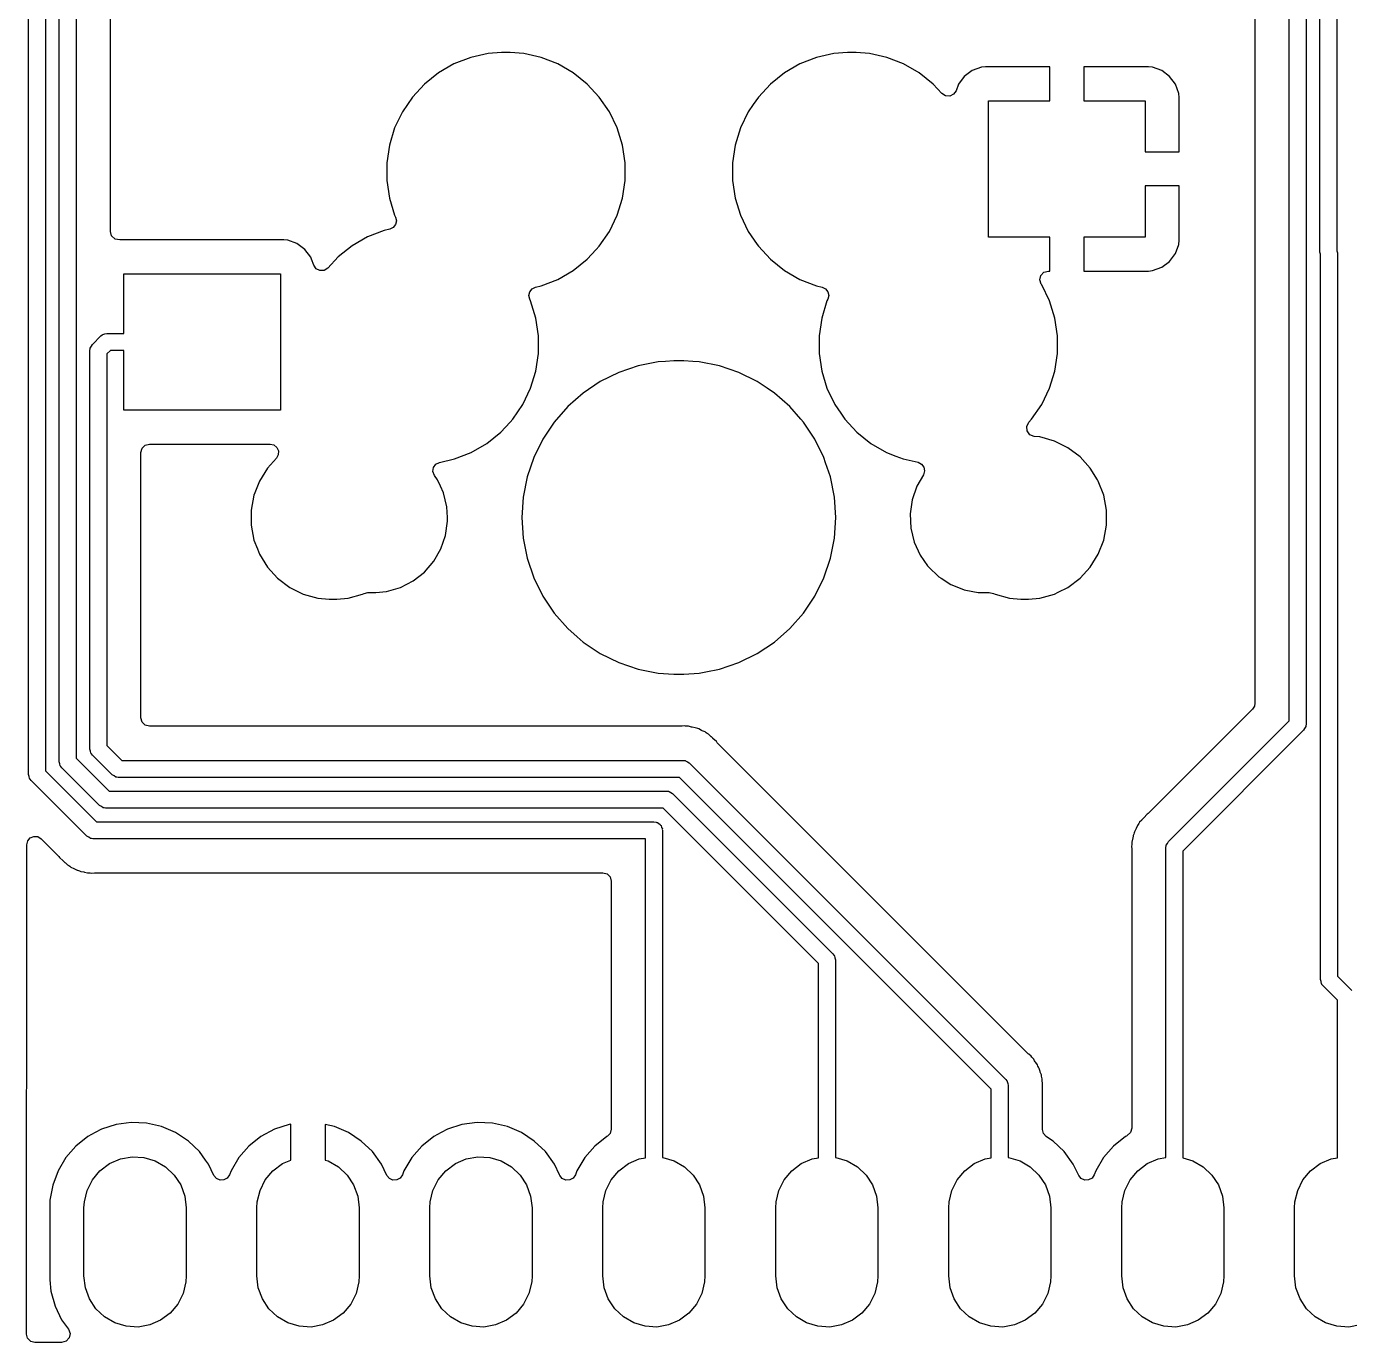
# Model space of a CAD drawing. Extents: x 144.2 to 239.5, y -132.7 to -33.4.
# Drawn here: x 144.2 to 163.63, y -112.23 to -92.9 of the extents above; entities that cross this region are included whole.
import ezdxf

# ---------------------------------------------------------------- set-up
doc = ezdxf.new("R2010")
doc.units = 0
doc.layers.add('BLACK', color=7, linetype='CONTINUOUS')

msp = doc.modelspace()

# ---------------------------------------------------------------- linework, layer by layer
at = {"layer": 'BLACK', "linetype": 'CONTINUOUS'}
for p, q in [((162.244, -53.8053), (162.244, -102.84)), ((162.745, -103.098), (162.745, -53.77)), ((162.995, -53.8218), (162.995, -103.15)), ((144.232, -103.887), (144.232, -65.97)), ((144.482, -66.095), (144.482, -103.835)), ((163.195, -96.22), (163.195, -71.12)), ((163.445, -71.245), (163.445, -96.1944)), ((144.682, -103.701), (144.682, -85.344)), ((144.932, -85.469), (144.932, -103.649)), ((145.433, -95.9137), (145.433, -86.0935)), ((150.48, -93.4544), (150.253, -93.5856)), ((150.725, -93.3586), (150.48, -93.4544)), ((150.98, -93.3002), (150.725, -93.3586)), ((151.177, -93.2855), (150.98, -93.3002)), ((151.307, -93.2855), (151.177, -93.2855)), ((151.177, -93.2855), (151.177, -93.2855)), ((151.504, -93.3002), (151.307, -93.2855)), ((151.307, -93.2855), (151.307, -93.2855)), ((151.759, -93.3586), (151.504, -93.3002)), ((152.004, -93.4544), (151.759, -93.3586)), ((152.231, -93.5856), (152.004, -93.4544)), ((155.56, -93.4544), (155.333, -93.5856)), ((155.805, -93.3586), (155.56, -93.4544)), ((156.06, -93.3002), (155.805, -93.3586)), ((156.257, -93.2855), (156.06, -93.3002)), ((156.387, -93.2855), (156.257, -93.2855)), ((156.257, -93.2855), (156.257, -93.2855)), ((156.584, -93.3002), (156.387, -93.2855)), ((156.387, -93.2855), (156.387, -93.2855)), ((156.839, -93.3586), (156.584, -93.3002)), ((157.084, -93.4544), (156.839, -93.3586)), ((157.311, -93.5856), (157.084, -93.4544)), ((150.253, -93.5856), (150.048, -93.7492)), ((152.436, -93.7492), (152.231, -93.5856)), ((152.231, -93.5856), (152.231, -93.5856)), ((155.333, -93.5856), (155.128, -93.7492)), ((157.516, -93.7492), (157.311, -93.5856)), ((157.311, -93.5856), (157.311, -93.5856)), ((157.975, -93.6388), (157.889, -93.7539)), ((158.09, -93.5526), (157.975, -93.6388)), ((158.225, -93.5024), (158.09, -93.5526)), ((158.284, -93.496), (158.225, -93.5024)), ((159.232, -93.496), (158.284, -93.496)), ((159.232, -93.996), (159.232, -93.496)), ((160.68, -93.496), (159.732, -93.496)), ((159.732, -93.496), (159.732, -93.996)), ((160.739, -93.5024), (160.68, -93.496)), ((160.874, -93.5526), (160.739, -93.5024)), ((160.989, -93.6388), (160.874, -93.5526)), ((161.075, -93.7539), (160.989, -93.6388)), ((150.048, -93.7492), (149.87, -93.9415)), ((152.614, -93.9415), (152.436, -93.7492)), ((152.436, -93.7492), (152.436, -93.7492)), ((152.436, -93.7492), (152.436, -93.7492)), ((155.128, -93.7492), (154.95, -93.9415)), ((157.646, -93.8896), (157.516, -93.7492)), ((157.516, -93.7492), (157.516, -93.7492)), ((157.516, -93.7492), (157.516, -93.7492)), ((157.853, -93.8486), (157.817, -93.8997)), ((157.889, -93.7539), (157.853, -93.8486)), ((161.126, -93.8886), (161.075, -93.7539)), ((149.87, -93.9415), (149.722, -94.1583)), ((152.762, -94.1583), (152.614, -93.9415)), ((152.614, -93.9415), (152.614, -93.9415)), ((152.614, -93.9415), (152.614, -93.9415)), ((154.95, -93.9415), (154.876, -94.05)), ((157.699, -93.9232), (157.646, -93.8896)), ((157.761, -93.9269), (157.699, -93.9232)), ((157.817, -93.8997), (157.761, -93.9269)), ((158.332, -95.996), (158.332, -93.996)), ((158.332, -93.996), (159.232, -93.996)), ((159.732, -93.996), (160.632, -93.996)), ((160.632, -93.996), (160.632, -94.746)), ((161.132, -93.9482), (161.126, -93.8886)), ((161.132, -94.746), (161.132, -93.9482)), ((149.722, -94.1583), (149.608, -94.3947)), ((152.876, -94.3947), (152.762, -94.1583)), ((154.802, -94.1583), (154.688, -94.3947)), ((154.876, -94.05), (154.802, -94.1583)), ((149.608, -94.3947), (149.531, -94.6454)), ((152.953, -94.6454), (152.876, -94.3947)), ((154.688, -94.3947), (154.611, -94.6454)), ((149.531, -94.6454), (149.492, -94.9048)), ((152.993, -94.9048), (152.953, -94.6454)), ((154.611, -94.6454), (154.571, -94.9048)), ((160.632, -94.746), (161.132, -94.746)), ((149.492, -94.9048), (149.492, -95.1672)), ((152.993, -95.1672), (152.993, -94.9048)), ((154.571, -94.9048), (154.571, -95.1672)), ((149.492, -95.1672), (149.531, -95.4266)), ((152.953, -95.4266), (152.993, -95.1672)), ((154.571, -95.1672), (154.611, -95.4266)), ((161.132, -95.246), (160.632, -95.246)), ((160.632, -95.246), (160.632, -95.996)), ((161.132, -96.0438), (161.132, -95.246)), ((149.531, -95.4266), (149.608, -95.6773)), ((152.876, -95.6773), (152.953, -95.4266)), ((154.611, -95.4266), (154.688, -95.6773)), ((149.608, -95.6773), (149.621, -95.705)), ((149.621, -95.705), (149.634, -95.7588)), ((149.634, -95.7588), (149.621, -95.8126)), ((152.762, -95.9137), (152.876, -95.6773)), ((154.688, -95.6773), (154.802, -95.9137)), ((145.451, -95.9795), (145.433, -95.9137)), ((145.502, -96.0253), (145.451, -95.9795)), ((149.455, -95.8986), (149.21, -95.9944)), ((149.537, -95.8797), (149.455, -95.8986)), ((149.587, -95.8558), (149.537, -95.8797)), ((149.621, -95.8126), (149.587, -95.8558)), ((152.614, -96.1305), (152.762, -95.9137)), ((154.802, -95.9137), (154.931, -96.1034)), ((145.57, -96.037), (145.502, -96.0253)), ((145.584, -96.0355), (145.57, -96.037)), ((147.98, -96.0355), (145.584, -96.0355)), ((148.039, -96.0419), (147.98, -96.0355)), ((147.98, -96.0355), (147.98, -96.0355)), ((148.174, -96.0922), (148.039, -96.0419)), ((148.29, -96.1785), (148.174, -96.0922)), ((148.376, -96.2937), (148.29, -96.1785)), ((148.983, -96.1256), (148.778, -96.2892)), ((149.21, -95.9944), (148.983, -96.1256)), ((152.436, -96.3228), (152.57, -96.1785)), ((152.57, -96.1785), (152.614, -96.1305)), ((152.614, -96.1305), (152.614, -96.1305)), ((152.614, -96.1305), (152.614, -96.1305)), ((154.931, -96.1034), (154.95, -96.1305)), ((154.95, -96.1305), (155.128, -96.3228)), ((159.232, -95.996), (158.332, -95.996)), ((159.232, -96.496), (159.232, -95.996)), ((160.632, -95.996), (159.732, -95.996)), ((159.732, -95.996), (159.732, -96.496)), ((161.075, -96.2381), (161.126, -96.1034)), ((161.126, -96.1034), (161.132, -96.0438)), ((148.387, -96.3228), (148.376, -96.2937)), ((148.42, -96.4112), (148.387, -96.3228)), ((148.778, -96.2892), (148.627, -96.4522)), ((152.231, -96.4864), (152.436, -96.3228)), ((155.128, -96.3228), (155.128, -96.3228)), ((155.128, -96.3228), (155.333, -96.4864)), ((160.874, -96.4394), (160.989, -96.3532)), ((160.989, -96.3532), (161.075, -96.2381)), ((163.204, -96.2497), (163.195, -96.22)), ((163.205, -96.2556), (163.204, -96.2497)), ((163.205, -106.9), (163.205, -96.2556)), ((163.445, -96.1944), (163.446, -96.2003)), ((163.446, -96.2003), (163.455, -96.23)), ((163.455, -96.23), (163.455, -106.848)), ((145.632, -97.411), (145.632, -96.536)), ((145.632, -96.536), (147.932, -96.536)), ((147.932, -96.536), (147.932, -98.536)), ((148.456, -96.4624), (148.42, -96.4112)), ((148.512, -96.4895), (148.456, -96.4624)), ((148.574, -96.4859), (148.512, -96.4895)), ((148.627, -96.4522), (148.574, -96.4859)), ((152.004, -96.6176), (152.231, -96.4864)), ((155.333, -96.4864), (155.56, -96.6176)), ((159.085, -96.627), (159.099, -96.5621)), ((159.099, -96.5621), (159.145, -96.5138)), ((159.145, -96.5138), (159.209, -96.496)), ((159.209, -96.496), (159.232, -96.496)), ((159.732, -96.496), (160.68, -96.496)), ((160.68, -96.496), (160.739, -96.4896)), ((160.739, -96.4896), (160.874, -96.4394)), ((151.593, -96.7994), (151.627, -96.7562)), ((151.627, -96.7562), (151.677, -96.7323)), ((151.677, -96.7323), (151.759, -96.7134)), ((151.759, -96.7134), (152.004, -96.6176)), ((155.56, -96.6176), (155.805, -96.7134)), ((155.805, -96.7134), (155.887, -96.7323)), ((155.887, -96.7323), (155.937, -96.7562)), ((155.937, -96.7562), (155.971, -96.7994)), ((159.106, -96.6899), (159.085, -96.627)), ((159.112, -96.6983), (159.106, -96.6899)), ((159.226, -96.9347), (159.112, -96.6983)), ((151.58, -96.8532), (151.593, -96.7994)), ((151.593, -96.907), (151.58, -96.8532)), ((151.606, -96.9347), (151.593, -96.907)), ((151.683, -97.1854), (151.606, -96.9347)), ((155.958, -96.9347), (155.881, -97.1854)), ((155.971, -96.907), (155.958, -96.9347)), ((155.958, -96.9347), (155.958, -96.9347)), ((155.971, -96.7994), (155.984, -96.8532)), ((155.984, -96.8532), (155.971, -96.907)), ((159.303, -97.1854), (159.226, -96.9347)), ((151.722, -97.4448), (151.683, -97.1854)), ((155.881, -97.1854), (155.841, -97.4448)), ((159.343, -97.4448), (159.303, -97.1854)), ((145.169, -97.5725), (145.294, -97.4476)), ((145.294, -97.4476), (145.311, -97.4342)), ((145.311, -97.4342), (145.314, -97.4308)), ((145.314, -97.4308), (145.317, -97.4301)), ((145.317, -97.4301), (145.322, -97.4263)), ((145.322, -97.4263), (145.352, -97.4197)), ((145.352, -97.4197), (145.382, -97.411)), ((145.382, -97.411), (145.632, -97.411)), ((151.722, -97.7072), (151.722, -97.4448)), ((155.841, -97.4448), (155.841, -97.7072)), ((159.343, -97.7072), (159.343, -97.4448)), ((145.132, -97.6609), (145.135, -97.6388)), ((145.132, -103.514), (145.132, -97.6609)), ((145.135, -97.6343), (145.136, -97.6319)), ((145.135, -97.6388), (145.135, -97.6343)), ((145.136, -97.6319), (145.137, -97.6257)), ((145.137, -97.6257), (145.154, -97.5997)), ((145.154, -97.5997), (145.169, -97.5725)), ((145.434, -97.661), (145.382, -97.7127)), ((145.382, -97.7127), (145.382, -103.463)), ((145.632, -97.661), (145.434, -97.661)), ((145.632, -98.536), (145.632, -97.661)), ((151.683, -97.9666), (151.722, -97.7072)), ((155.841, -97.7072), (155.881, -97.9666)), ((159.303, -97.9666), (159.343, -97.7072)), ((153.185, -97.8891), (152.9, -97.9861)), ((153.481, -97.8303), (153.185, -97.8891)), ((153.586, -97.8234), (153.481, -97.8303)), ((153.707, -97.8155), (153.586, -97.8234)), ((153.857, -97.8155), (153.707, -97.8155)), ((153.986, -97.8239), (153.857, -97.8155)), ((154.083, -97.8303), (153.986, -97.8239)), ((154.379, -97.8891), (154.083, -97.8303)), ((154.664, -97.9861), (154.379, -97.8891)), ((151.606, -98.2173), (151.683, -97.9666)), ((152.629, -98.1194), (152.379, -98.287)), ((152.9, -97.9861), (152.629, -98.1194)), ((154.935, -98.1194), (154.664, -97.9861)), ((155.081, -98.2173), (154.935, -98.1194)), ((155.881, -97.9666), (155.958, -98.2173)), ((159.226, -98.2173), (159.303, -97.9666)), ((151.492, -98.4537), (151.606, -98.2173)), ((152.379, -98.287), (152.152, -98.4858)), ((155.185, -98.287), (155.081, -98.2173)), ((155.412, -98.4858), (155.185, -98.287)), ((155.958, -98.2173), (156.072, -98.4537)), ((159.112, -98.4537), (159.226, -98.2173)), ((151.344, -98.6705), (151.492, -98.4537)), ((152.152, -98.4858), (151.953, -98.7125)), ((155.574, -98.6705), (155.412, -98.4858)), ((156.072, -98.4537), (156.161, -98.5839)), ((158.964, -98.6705), (159.112, -98.4537)), ((147.932, -98.536), (145.632, -98.536)), ((151.305, -98.7125), (151.344, -98.6705)), ((151.344, -98.6705), (151.344, -98.6705)), ((151.344, -98.6705), (151.344, -98.6705)), ((155.611, -98.7125), (155.574, -98.6705)), ((156.161, -98.5839), (156.22, -98.6705)), ((156.22, -98.6705), (156.398, -98.8628)), ((158.923, -98.7155), (158.964, -98.6705)), ((150.961, -99.0264), (151.166, -98.8628)), ((151.166, -98.8628), (151.305, -98.7125)), ((151.953, -98.7125), (151.785, -98.9633)), ((155.779, -98.9633), (155.611, -98.7125)), ((156.398, -98.8628), (156.398, -98.8628)), ((156.398, -98.8628), (156.603, -99.0264)), ((158.892, -98.7763), (158.923, -98.7155)), ((158.898, -98.8442), (158.892, -98.7763)), ((158.939, -98.8987), (158.898, -98.8442)), ((159.002, -98.9233), (158.939, -98.8987)), ((145.883, -99.1605), (145.899, -99.0985)), ((145.899, -99.0985), (145.945, -99.0531)), ((145.945, -99.0531), (146.007, -99.0365)), ((146.007, -99.0365), (146.688, -99.0365)), ((146.688, -99.0365), (147.781, -99.0365)), ((147.781, -99.0365), (147.836, -99.0495)), ((147.836, -99.0495), (147.88, -99.0858)), ((147.88, -99.0858), (147.903, -99.1377)), ((150.734, -99.1576), (150.961, -99.0264)), ((151.785, -98.9633), (151.652, -99.2337)), ((155.912, -99.2337), (155.779, -98.9633)), ((156.603, -99.0264), (156.83, -99.1576)), ((159.084, -98.9309), (159.002, -98.9233)), ((159.298, -98.9918), (159.084, -98.9309)), ((159.497, -99.0909), (159.298, -98.9918)), ((159.674, -99.225), (159.497, -99.0909)), ((145.883, -103.056), (145.883, -99.1605)), ((147.872, -99.244), (147.74, -99.3894)), ((147.9, -99.1944), (147.872, -99.244)), ((147.903, -99.1377), (147.9, -99.1944)), ((150.266, -99.3045), (150.489, -99.2534)), ((150.489, -99.2534), (150.734, -99.1576)), ((151.652, -99.2337), (151.555, -99.5193)), ((155.938, -99.3118), (155.912, -99.2337)), ((156.83, -99.1576), (156.969, -99.2119)), ((156.969, -99.2119), (157.024, -99.2337)), ((157.024, -99.2337), (157.075, -99.2534)), ((157.075, -99.2534), (157.295, -99.3037)), ((159.824, -99.3894), (159.674, -99.225)), ((147.74, -99.3894), (147.623, -99.5786)), ((150.17, -99.4411), (150.178, -99.3812)), ((150.192, -99.4973), (150.17, -99.4411)), ((150.178, -99.3812), (150.212, -99.3318)), ((150.212, -99.3318), (150.266, -99.3045)), ((156.009, -99.5193), (155.938, -99.3118)), ((157.375, -99.4866), (157.276, -99.6568)), ((157.295, -99.3037), (157.346, -99.3291)), ((157.346, -99.3291), (157.381, -99.375)), ((157.391, -99.4315), (157.375, -99.4866)), ((157.381, -99.375), (157.391, -99.4315)), ((159.932, -99.5633), (159.824, -99.3894)), ((147.623, -99.5786), (147.555, -99.7544)), ((150.239, -99.5632), (150.192, -99.4973)), ((150.239, -99.5633), (150.239, -99.5632)), ((150.239, -99.5632), (150.239, -99.5632)), ((150.282, -99.6568), (150.239, -99.5633)), ((150.327, -99.7544), (150.282, -99.6568)), ((151.555, -99.5193), (151.496, -99.8151)), ((156.068, -99.8151), (156.009, -99.5193)), ((157.276, -99.6568), (157.208, -99.8554)), ((159.941, -99.5786), (159.932, -99.5633)), ((160.022, -99.7861), (159.941, -99.5786)), ((147.542, -99.7861), (147.501, -100.005)), ((147.555, -99.7544), (147.542, -99.7861)), ((150.376, -99.9587), (150.327, -99.7544)), ((151.496, -99.8151), (151.477, -100.116)), ((156.087, -100.116), (156.068, -99.8151)), ((157.208, -99.8554), (157.178, -100.063)), ((160.062, -100.005), (160.022, -99.7861)), ((147.501, -100.005), (147.501, -100.227)), ((150.384, -100.116), (150.376, -99.9587)), ((157.178, -100.063), (157.188, -100.273)), ((160.062, -100.227), (160.062, -100.005)), ((147.501, -100.227), (147.542, -100.446)), ((150.356, -100.377), (150.386, -100.169)), ((150.386, -100.169), (150.384, -100.116)), ((151.477, -100.116), (151.496, -100.417)), ((156.068, -100.417), (156.087, -100.116)), ((160.022, -100.446), (160.062, -100.227)), ((147.542, -100.446), (147.592, -100.575)), ((150.288, -100.575), (150.356, -100.377)), ((151.496, -100.417), (151.555, -100.713)), ((156.009, -100.713), (156.068, -100.417)), ((157.188, -100.273), (157.237, -100.478)), ((159.941, -100.653), (160.022, -100.446)), ((147.592, -100.575), (147.623, -100.653)), ((147.623, -100.653), (147.74, -100.843)), ((150.183, -100.757), (150.288, -100.575)), ((157.237, -100.478), (157.325, -100.669)), ((159.824, -100.843), (159.941, -100.653)), ((147.74, -100.843), (147.89, -101.007)), ((150.045, -100.916), (150.183, -100.757)), ((151.555, -100.713), (151.652, -100.998)), ((155.912, -100.998), (156.009, -100.713)), ((157.325, -100.669), (157.435, -100.824)), ((157.435, -100.824), (157.447, -100.84)), ((157.447, -100.84), (157.599, -100.985)), ((159.674, -101.007), (159.824, -100.843)), ((147.89, -101.007), (148.067, -101.141)), ((149.88, -101.046), (150.045, -100.916)), ((151.652, -100.998), (151.785, -101.269)), ((155.779, -101.269), (155.912, -100.998)), ((157.599, -100.985), (157.633, -101.007)), ((157.633, -101.007), (157.775, -101.099)), ((159.497, -101.141), (159.674, -101.007)), ((148.067, -101.141), (148.266, -101.24)), ((149.138, -101.24), (149.159, -101.23)), ((149.159, -101.23), (149.214, -101.216)), ((149.214, -101.216), (149.334, -101.216)), ((149.334, -101.216), (149.491, -101.202)), ((149.334, -101.216), (149.334, -101.216)), ((149.491, -101.202), (149.693, -101.142)), ((149.693, -101.142), (149.88, -101.046)), ((157.775, -101.099), (157.815, -101.114)), ((157.815, -101.114), (157.971, -101.177)), ((157.971, -101.177), (158.099, -101.202)), ((158.099, -101.202), (158.177, -101.216)), ((158.177, -101.216), (158.177, -101.216)), ((158.177, -101.216), (158.334, -101.216)), ((158.334, -101.216), (158.334, -101.216)), ((158.334, -101.216), (158.336, -101.216)), ((158.336, -101.216), (158.337, -101.216)), ((158.337, -101.216), (158.34, -101.216)), ((158.34, -101.216), (158.34, -101.217)), ((158.34, -101.217), (158.403, -101.229)), ((158.403, -101.229), (158.426, -101.24)), ((159.298, -101.24), (159.352, -101.213)), ((159.352, -101.213), (159.497, -101.141)), ((148.266, -101.24), (148.48, -101.301)), ((148.48, -101.301), (148.646, -101.316)), ((148.646, -101.316), (148.646, -101.316)), ((148.646, -101.316), (148.758, -101.316)), ((148.758, -101.316), (148.924, -101.301)), ((148.758, -101.316), (148.758, -101.316)), ((148.924, -101.301), (149.138, -101.24)), ((151.785, -101.269), (151.952, -101.517)), ((155.611, -101.519), (155.779, -101.269)), ((158.426, -101.24), (158.64, -101.301)), ((158.64, -101.301), (158.806, -101.316)), ((158.806, -101.316), (158.806, -101.316)), ((158.806, -101.316), (158.918, -101.316)), ((158.918, -101.316), (159.084, -101.301)), ((158.918, -101.316), (158.918, -101.316)), ((159.084, -101.301), (159.298, -101.24)), ((151.952, -101.517), (151.953, -101.519)), ((151.953, -101.519), (152.152, -101.746)), ((155.412, -101.746), (155.611, -101.519)), ((152.152, -101.746), (152.29, -101.868)), ((155.185, -101.945), (155.412, -101.746)), ((152.29, -101.868), (152.379, -101.945)), ((152.379, -101.945), (152.629, -102.113)), ((154.935, -102.113), (155.185, -101.945)), ((152.629, -102.113), (152.9, -102.246)), ((154.664, -102.246), (154.935, -102.113)), ((152.9, -102.246), (153.043, -102.294)), ((153.043, -102.294), (153.185, -102.343)), ((153.185, -102.343), (153.285, -102.363)), ((153.285, -102.363), (153.481, -102.402)), ((153.481, -102.402), (153.481, -102.402)), ((153.481, -102.402), (153.481, -102.402)), ((153.481, -102.402), (153.707, -102.416)), ((153.857, -102.416), (154.083, -102.402)), ((154.083, -102.402), (154.18, -102.382)), ((154.083, -102.402), (154.083, -102.402)), ((154.083, -102.402), (154.083, -102.402)), ((154.18, -102.382), (154.379, -102.343)), ((154.379, -102.343), (154.664, -102.246)), ((153.707, -102.416), (153.857, -102.416)), ((153.857, -102.416), (153.857, -102.416)), ((162.208, -102.927), (160.676, -104.459)), ((162.235, -102.887), (162.208, -102.927)), ((162.244, -102.84), (162.235, -102.887)), ((145.899, -103.118), (145.883, -103.056)), ((145.945, -103.164), (145.899, -103.118)), ((146.007, -103.18), (145.945, -103.164)), ((153.811, -103.18), (146.007, -103.18)), ((153.822, -103.18), (153.811, -103.18)), ((153.833, -103.179), (153.822, -103.18)), ((153.866, -103.176), (153.833, -103.179)), ((153.878, -103.178), (153.866, -103.176)), ((153.866, -103.176), (153.866, -103.176)), ((153.886, -103.179), (153.878, -103.178)), ((153.905, -103.18), (153.886, -103.179)), ((153.925, -103.18), (153.905, -103.18)), ((153.967, -103.191), (153.925, -103.18)), ((160.972, -104.872), (162.745, -103.098)), ((162.991, -103.179), (162.99, -103.185)), ((162.992, -103.177), (162.991, -103.179)), ((162.995, -103.15), (162.992, -103.172)), ((162.992, -103.172), (162.992, -103.177)), ((153.979, -103.194), (153.967, -103.191)), ((154.022, -103.201), (153.979, -103.194)), ((154.04, -103.209), (154.022, -103.201)), ((154.059, -103.215), (154.04, -103.209)), ((154.078, -103.22), (154.059, -103.215)), ((154.116, -103.241), (154.078, -103.22)), ((154.127, -103.246), (154.116, -103.241)), ((154.167, -103.263), (154.127, -103.246)), ((154.183, -103.276), (154.167, -103.263)), ((154.199, -103.286), (154.183, -103.276)), ((154.217, -103.296), (154.199, -103.286)), ((154.248, -103.326), (154.217, -103.296)), ((154.257, -103.333), (154.248, -103.326)), ((154.26, -103.336), (154.257, -103.333)), ((154.28, -103.355), (154.26, -103.336)), ((154.283, -103.358), (154.28, -103.355)), ((154.334, -103.406), (154.283, -103.358)), ((162.958, -103.238), (161.185, -105.012)), ((162.973, -103.211), (162.958, -103.238)), ((162.99, -103.185), (162.973, -103.211)), ((145.141, -103.544), (145.132, -103.514)), ((145.147, -103.574), (145.141, -103.544)), ((145.382, -103.463), (145.601, -103.681)), ((154.347, -103.422), (154.334, -103.406)), ((158.913, -107.989), (154.347, -103.422)), ((144.691, -103.73), (144.682, -103.701)), ((144.697, -103.761), (144.691, -103.73)), ((144.701, -103.766), (144.697, -103.761)), ((144.932, -103.649), (145.414, -104.131)), ((145.151, -103.579), (145.147, -103.574)), ((145.152, -103.582), (145.151, -103.579)), ((145.155, -103.585), (145.152, -103.582)), ((145.169, -103.603), (145.155, -103.585)), ((145.46, -103.894), (145.169, -103.603)), ((145.601, -103.681), (153.846, -103.681)), ((153.846, -103.681), (153.868, -103.684)), ((153.868, -103.684), (153.873, -103.684)), ((153.873, -103.684), (153.875, -103.685)), ((153.875, -103.685), (153.881, -103.686)), ((153.881, -103.686), (153.907, -103.703)), ((153.907, -103.703), (153.934, -103.718)), ((153.934, -103.718), (158.584, -108.368)), ((144.241, -103.917), (144.232, -103.887)), ((144.247, -103.947), (144.241, -103.917)), ((144.251, -103.952), (144.247, -103.947)), ((144.252, -103.955), (144.251, -103.952)), ((144.255, -103.958), (144.252, -103.955)), ((144.269, -103.975), (144.255, -103.958)), ((144.482, -103.835), (145.228, -104.581)), ((144.702, -103.768), (144.701, -103.766)), ((144.705, -103.771), (144.702, -103.768)), ((144.719, -103.789), (144.705, -103.771)), ((145.274, -104.344), (144.719, -103.789)), ((145.488, -103.909), (145.46, -103.894)), ((145.514, -103.926), (145.488, -103.909)), ((145.52, -103.927), (145.514, -103.926)), ((145.522, -103.928), (145.52, -103.927)), ((145.527, -103.928), (145.522, -103.928)), ((145.549, -103.931), (145.527, -103.928)), ((153.794, -103.931), (145.549, -103.931)), ((158.371, -108.508), (153.794, -103.931)), ((145.088, -104.794), (144.269, -103.975)), ((145.414, -104.131), (153.602, -104.131)), ((153.602, -104.131), (153.624, -104.134)), ((153.624, -104.134), (153.629, -104.134)), ((153.629, -104.134), (153.631, -104.135)), ((153.631, -104.135), (153.638, -104.136)), ((153.638, -104.136), (153.664, -104.153)), ((145.301, -104.359), (145.274, -104.344)), ((153.664, -104.153), (153.691, -104.168)), ((153.691, -104.168), (156.044, -106.521)), ((145.327, -104.376), (145.301, -104.359)), ((145.333, -104.377), (145.327, -104.376)), ((145.336, -104.378), (145.333, -104.377)), ((145.34, -104.378), (145.336, -104.378)), ((145.362, -104.381), (145.34, -104.378)), ((153.551, -104.381), (145.362, -104.381)), ((155.831, -106.661), (153.551, -104.381)), ((160.609, -104.526), (160.59, -104.546)), ((160.612, -104.523), (160.609, -104.526)), ((160.66, -104.472), (160.612, -104.523)), ((160.676, -104.459), (160.66, -104.472)), ((145.228, -104.581), (153.416, -104.581)), ((153.416, -104.581), (153.451, -104.586)), ((153.451, -104.586), (153.459, -104.591)), ((153.459, -104.591), (153.468, -104.592)), ((153.468, -104.592), (153.488, -104.61)), ((153.488, -104.61), (153.51, -104.624)), ((153.51, -104.624), (153.514, -104.632)), ((153.514, -104.632), (153.521, -104.638)), ((153.521, -104.638), (153.529, -104.664)), ((153.529, -104.664), (153.54, -104.688)), ((153.54, -104.688), (153.538, -104.697)), ((153.538, -104.697), (153.541, -104.706)), ((153.541, -104.706), (153.541, -109.513)), ((160.474, -104.728), (160.469, -104.747)), ((160.495, -104.69), (160.474, -104.728)), ((160.5, -104.679), (160.495, -104.69)), ((160.517, -104.639), (160.5, -104.679)), ((160.53, -104.623), (160.517, -104.639)), ((160.54, -104.607), (160.53, -104.623)), ((160.55, -104.589), (160.54, -104.607)), ((160.58, -104.558), (160.55, -104.589)), ((160.587, -104.549), (160.58, -104.558)), ((160.59, -104.546), (160.587, -104.549)), ((144.201, -112.096), (144.205, -104.919)), ((144.205, -104.919), (144.219, -104.863)), ((144.219, -104.863), (144.257, -104.819)), ((144.257, -104.819), (144.31, -104.797)), ((144.31, -104.797), (144.368, -104.801)), ((144.368, -104.801), (144.417, -104.832)), ((144.417, -104.832), (144.675, -105.09)), ((145.115, -104.809), (145.088, -104.794)), ((145.141, -104.826), (145.115, -104.809)), ((145.147, -104.827), (145.141, -104.826)), ((145.149, -104.828), (145.147, -104.827)), ((145.154, -104.828), (145.149, -104.828)), ((145.176, -104.831), (145.154, -104.828)), ((153.291, -104.831), (145.176, -104.831)), ((153.291, -109.518), (153.291, -104.831)), ((160.433, -104.92), (160.43, -104.94)), ((160.434, -104.901), (160.433, -104.92)), ((160.445, -104.839), (160.434, -104.881)), ((160.434, -104.881), (160.434, -104.901)), ((160.448, -104.827), (160.445, -104.839)), ((160.455, -104.784), (160.448, -104.827)), ((160.463, -104.766), (160.455, -104.784)), ((160.469, -104.747), (160.463, -104.766)), ((160.939, -104.931), (160.94, -104.925)), ((160.94, -104.925), (160.957, -104.899)), ((160.957, -104.899), (160.972, -104.872)), ((144.675, -105.09), (144.688, -105.106)), ((144.688, -105.106), (144.739, -105.154)), ((160.43, -104.94), (160.434, -104.984)), ((160.434, -104.984), (160.434, -104.995)), ((160.434, -104.995), (160.434, -109.082)), ((160.935, -104.96), (160.938, -104.938)), ((160.935, -109.513), (160.935, -104.96)), ((160.938, -104.933), (160.939, -104.931)), ((160.938, -104.938), (160.938, -104.933)), ((161.185, -105.012), (161.185, -109.519)), ((144.739, -105.154), (144.742, -105.157)), ((144.742, -105.157), (144.762, -105.176)), ((144.762, -105.176), (144.765, -105.179)), ((144.765, -105.179), (144.774, -105.186)), ((144.774, -105.186), (144.794, -105.206)), ((144.794, -105.206), (144.805, -105.216)), ((144.805, -105.216), (144.823, -105.226)), ((144.823, -105.226), (144.839, -105.236)), ((144.839, -105.236), (144.855, -105.249)), ((144.855, -105.249), (144.895, -105.266)), ((144.895, -105.266), (144.906, -105.271)), ((144.906, -105.271), (144.944, -105.292)), ((144.944, -105.292), (144.952, -105.294)), ((144.952, -105.294), (144.963, -105.297)), ((144.963, -105.297), (144.982, -105.303)), ((144.982, -105.303), (145, -105.311)), ((145, -105.311), (145.043, -105.318)), ((145.043, -105.318), (145.055, -105.321)), ((145.055, -105.321), (145.097, -105.331)), ((145.097, -105.331), (145.117, -105.331)), ((145.117, -105.331), (145.136, -105.333)), ((145.136, -105.333), (145.156, -105.336)), ((145.156, -105.336), (145.2, -105.332)), ((145.2, -105.332), (145.211, -105.331)), ((145.211, -105.331), (152.666, -105.331)), ((152.666, -105.331), (152.728, -105.348)), ((152.728, -105.348), (152.774, -105.393)), ((152.774, -105.393), (152.79, -105.456)), ((152.79, -105.456), (152.79, -109.094)), ((155.831, -109.518), (155.831, -106.661)), ((156.044, -106.521), (156.058, -106.539)), ((156.058, -106.539), (156.061, -106.542)), ((156.061, -106.542), (156.062, -106.545)), ((156.062, -106.545), (156.066, -106.55)), ((156.066, -106.55), (156.072, -106.58)), ((156.072, -106.58), (156.081, -106.61)), ((156.081, -106.61), (156.081, -109.513)), ((163.455, -106.848), (163.668, -107.062)), ((163.214, -106.93), (163.205, -106.9)), ((163.22, -106.96), (163.214, -106.93)), ((163.224, -106.965), (163.22, -106.96)), ((163.225, -106.968), (163.224, -106.965)), ((163.228, -106.971), (163.225, -106.968)), ((163.242, -106.988), (163.228, -106.971)), ((163.455, -107.202), (163.242, -106.988)), ((163.455, -109.517), (163.455, -107.202)), ((158.922, -107.997), (158.913, -107.989)), ((158.956, -108.024), (158.922, -107.997)), ((158.967, -108.041), (158.956, -108.024)), ((158.98, -108.055), (158.967, -108.041)), ((158.994, -108.07), (158.98, -108.055)), ((159.008, -108.093), (158.994, -108.07)), ((159.016, -108.107), (159.008, -108.093)), ((159.023, -108.117), (159.016, -108.107)), ((159.048, -108.152), (159.023, -108.117)), ((159.056, -108.171), (159.048, -108.152)), ((159.048, -108.152), (159.048, -108.152)), ((159.064, -108.188), (159.056, -108.171)), ((159.075, -108.206), (159.064, -108.188)), ((159.079, -108.22), (159.075, -108.206)), ((159.087, -108.248), (159.079, -108.22)), ((158.584, -108.368), (158.598, -108.385)), ((158.598, -108.385), (158.601, -108.388)), ((158.601, -108.388), (158.602, -108.391)), ((158.602, -108.391), (158.606, -108.396)), ((158.606, -108.396), (158.612, -108.426)), ((158.612, -108.426), (158.621, -108.456)), ((159.091, -108.259), (159.087, -108.248)), ((159.107, -108.299), (159.091, -108.259)), ((159.109, -108.319), (159.107, -108.299)), ((159.113, -108.338), (159.109, -108.319)), ((159.119, -108.357), (159.113, -108.338)), ((159.12, -108.401), (159.119, -108.357)), ((159.121, -108.413), (159.12, -108.401)), ((159.121, -108.417), (159.121, -108.413)), ((159.121, -108.444), (159.121, -108.417)), ((159.121, -108.417), (159.121, -108.417)), ((158.371, -109.518), (158.371, -108.508)), ((158.621, -108.456), (158.621, -109.513)), ((159.122, -108.448), (159.121, -108.444)), ((159.121, -108.539), (159.124, -108.518)), ((159.121, -109.1), (159.121, -108.539)), ((159.124, -108.518), (159.122, -108.448)), ((145.74, -108.998), (145.517, -109.028)), ((145.965, -109.008), (145.74, -108.998)), ((146.184, -109.058), (145.965, -109.008)), ((150.82, -108.998), (150.597, -109.028)), ((151.045, -109.008), (150.82, -108.998)), ((151.264, -109.058), (151.045, -109.008)), ((145.104, -109.204), (144.928, -109.344)), ((145.212, -109.146), (145.104, -109.204)), ((145.104, -109.204), (145.104, -109.204)), ((145.104, -109.204), (145.104, -109.204)), ((145.303, -109.097), (145.212, -109.146)), ((145.517, -109.028), (145.303, -109.097)), ((146.391, -109.146), (146.184, -109.058)), ((146.579, -109.27), (146.391, -109.146)), ((147.645, -109.205), (147.469, -109.345)), ((147.843, -109.098), (147.645, -109.205)), ((148.057, -109.028), (147.843, -109.098)), ((148.086, -109.024), (148.057, -109.028)), ((148.086, -109.549), (148.086, -109.024)), ((148.086, -109.024), (148.086, -109.024)), ((148.724, -109.058), (148.586, -109.027)), ((148.586, -109.027), (148.586, -109.549)), ((148.931, -109.147), (148.724, -109.058)), ((149.119, -109.271), (148.931, -109.147)), ((150.184, -109.204), (150.008, -109.344)), ((150.292, -109.146), (150.184, -109.204)), ((150.184, -109.204), (150.184, -109.204)), ((150.184, -109.204), (150.184, -109.204)), ((150.383, -109.097), (150.292, -109.146)), ((150.597, -109.028), (150.383, -109.097)), ((151.471, -109.146), (151.264, -109.058)), ((151.659, -109.27), (151.471, -109.146)), ((152.724, -109.204), (152.548, -109.344)), ((152.725, -109.204), (152.724, -109.204)), ((152.727, -109.202), (152.725, -109.204)), ((152.733, -109.197), (152.727, -109.202)), ((152.773, -109.158), (152.733, -109.197)), ((152.733, -109.197), (152.733, -109.197)), ((152.79, -109.094), (152.773, -109.158)), ((159.136, -109.159), (159.121, -109.1)), ((159.177, -109.203), (159.136, -109.159)), ((159.197, -109.216), (159.177, -109.203)), ((160.344, -109.204), (160.168, -109.344)), ((160.357, -109.197), (160.344, -109.204)), ((160.369, -109.191), (160.357, -109.197)), ((160.417, -109.145), (160.369, -109.191)), ((160.434, -109.082), (160.417, -109.145)), ((144.928, -109.344), (144.78, -109.514)), ((146.742, -109.426), (146.579, -109.27)), ((146.579, -109.27), (146.579, -109.27)), ((146.579, -109.27), (146.579, -109.27)), ((147.469, -109.345), (147.321, -109.514)), ((149.281, -109.426), (149.119, -109.271)), ((150.008, -109.344), (149.86, -109.514)), ((151.822, -109.426), (151.659, -109.27)), ((151.659, -109.27), (151.659, -109.27)), ((151.659, -109.27), (151.659, -109.27)), ((152.548, -109.344), (152.4, -109.514)), ((159.279, -109.27), (159.197, -109.216)), ((159.442, -109.426), (159.279, -109.27)), ((159.279, -109.27), (159.279, -109.27)), ((159.279, -109.27), (159.279, -109.27)), ((160.168, -109.344), (160.02, -109.514)), ((144.78, -109.514), (144.665, -109.707)), ((145.421, -109.602), (145.581, -109.534)), ((145.581, -109.534), (145.752, -109.503)), ((145.752, -109.503), (145.926, -109.513)), ((145.926, -109.513), (146.093, -109.563)), ((146.093, -109.563), (146.244, -109.65)), ((146.831, -109.549), (146.742, -109.426)), ((146.874, -109.608), (146.831, -109.549)), ((147.321, -109.514), (147.205, -109.707)), ((147.961, -109.602), (148.086, -109.549)), ((148.586, -109.549), (148.633, -109.563)), ((148.633, -109.563), (148.784, -109.65)), ((149.413, -109.608), (149.281, -109.426)), ((149.86, -109.514), (149.745, -109.707)), ((150.501, -109.602), (150.661, -109.534)), ((150.661, -109.534), (150.832, -109.503)), ((150.832, -109.503), (151.006, -109.513)), ((151.006, -109.513), (151.173, -109.563)), ((151.173, -109.563), (151.324, -109.65)), ((151.954, -109.608), (151.822, -109.426)), ((152.4, -109.514), (152.285, -109.707)), ((153.041, -109.602), (153.201, -109.534)), ((153.201, -109.534), (153.291, -109.518)), ((153.541, -109.513), (153.546, -109.513)), ((153.546, -109.513), (153.713, -109.563)), ((153.713, -109.563), (153.864, -109.65)), ((155.581, -109.602), (155.741, -109.534)), ((155.741, -109.534), (155.831, -109.518)), ((156.081, -109.513), (156.086, -109.513)), ((156.086, -109.513), (156.253, -109.563)), ((156.253, -109.563), (156.404, -109.65)), ((158.121, -109.602), (158.281, -109.534)), ((158.281, -109.534), (158.371, -109.518)), ((158.621, -109.513), (158.626, -109.513)), ((158.626, -109.513), (158.793, -109.563)), ((158.793, -109.563), (158.944, -109.65)), ((159.574, -109.608), (159.442, -109.426)), ((160.02, -109.514), (159.905, -109.707)), ((160.661, -109.602), (160.821, -109.534)), ((160.821, -109.534), (160.935, -109.513)), ((161.185, -109.519), (161.333, -109.563)), ((161.333, -109.563), (161.484, -109.65)), ((163.201, -109.602), (163.361, -109.534)), ((163.361, -109.534), (163.455, -109.517)), ((144.665, -109.707), (144.586, -109.918)), ((145.169, -109.84), (145.281, -109.706)), ((145.281, -109.706), (145.421, -109.602)), ((146.244, -109.65), (146.371, -109.77)), ((146.371, -109.77), (146.466, -109.915)), ((146.955, -109.777), (146.874, -109.608)), ((146.991, -109.821), (146.955, -109.777)), ((147.183, -109.767), (147.151, -109.814)), ((147.205, -109.707), (147.183, -109.767)), ((147.709, -109.84), (147.821, -109.706)), ((147.821, -109.706), (147.961, -109.602)), ((148.784, -109.65), (148.911, -109.77)), ((148.911, -109.77), (149.006, -109.915)), ((149.495, -109.777), (149.413, -109.608)), ((149.531, -109.821), (149.495, -109.777)), ((149.722, -109.767), (149.69, -109.814)), ((149.745, -109.707), (149.722, -109.767)), ((150.249, -109.84), (150.361, -109.706)), ((150.361, -109.706), (150.501, -109.602)), ((151.324, -109.65), (151.451, -109.77)), ((151.451, -109.77), (151.546, -109.915)), ((152.03, -109.766), (151.954, -109.608)), ((152.035, -109.776), (152.03, -109.766)), ((152.071, -109.821), (152.035, -109.776)), ((152.263, -109.766), (152.231, -109.814)), ((152.285, -109.707), (152.263, -109.766)), ((152.789, -109.84), (152.901, -109.706)), ((152.901, -109.706), (153.041, -109.602)), ((153.864, -109.65), (153.991, -109.77)), ((153.991, -109.77), (154.086, -109.915)), ((155.329, -109.84), (155.441, -109.706)), ((155.441, -109.706), (155.581, -109.602)), ((156.404, -109.65), (156.531, -109.77)), ((156.531, -109.77), (156.626, -109.915)), ((157.869, -109.84), (157.981, -109.706)), ((157.981, -109.706), (158.121, -109.602)), ((158.944, -109.65), (159.071, -109.77)), ((159.071, -109.77), (159.166, -109.915)), ((159.65, -109.766), (159.574, -109.608)), ((159.655, -109.776), (159.65, -109.766)), ((159.691, -109.821), (159.655, -109.776)), ((159.883, -109.766), (159.851, -109.814)), ((159.905, -109.707), (159.883, -109.766)), ((160.409, -109.84), (160.521, -109.706)), ((160.521, -109.706), (160.661, -109.602)), ((161.484, -109.65), (161.611, -109.77)), ((161.611, -109.77), (161.706, -109.915)), ((162.949, -109.84), (163.061, -109.706)), ((163.061, -109.706), (163.201, -109.602)), ((144.586, -109.918), (144.546, -110.139)), ((145.091, -109.995), (145.169, -109.84)), ((146.466, -109.915), (146.526, -110.079)), ((147.044, -109.845), (146.991, -109.821)), ((147.101, -109.842), (147.044, -109.845)), ((147.151, -109.814), (147.101, -109.842)), ((147.631, -109.995), (147.709, -109.84)), ((149.006, -109.915), (149.066, -110.079)), ((149.583, -109.845), (149.531, -109.821)), ((149.64, -109.842), (149.583, -109.845)), ((149.69, -109.814), (149.64, -109.842)), ((150.171, -109.995), (150.249, -109.84)), ((151.546, -109.915), (151.606, -110.079)), ((152.123, -109.844), (152.071, -109.821)), ((152.181, -109.842), (152.123, -109.844)), ((152.231, -109.814), (152.181, -109.842)), ((152.711, -109.995), (152.789, -109.84)), ((154.086, -109.915), (154.146, -110.079)), ((155.251, -109.995), (155.329, -109.84)), ((156.626, -109.915), (156.686, -110.079)), ((157.791, -109.995), (157.869, -109.84)), ((159.166, -109.915), (159.226, -110.079)), ((159.743, -109.844), (159.691, -109.821)), ((159.801, -109.842), (159.743, -109.844)), ((159.851, -109.814), (159.801, -109.842)), ((160.331, -109.995), (160.409, -109.84)), ((161.706, -109.915), (161.766, -110.079)), ((162.871, -109.995), (162.949, -109.84)), ((144.546, -110.139), (144.546, -111.308)), ((145.046, -110.252), (145.051, -110.165)), ((145.051, -110.165), (145.091, -109.995)), ((146.526, -110.079), (146.546, -110.252)), ((147.586, -110.252), (147.591, -110.165)), ((147.591, -110.165), (147.631, -109.995)), ((149.066, -110.079), (149.086, -110.252)), ((150.126, -110.252), (150.131, -110.165)), ((150.131, -110.165), (150.171, -109.995)), ((151.606, -110.079), (151.626, -110.252)), ((152.666, -110.252), (152.671, -110.165)), ((152.671, -110.165), (152.711, -109.995)), ((154.146, -110.079), (154.166, -110.252)), ((155.206, -110.252), (155.211, -110.165)), ((155.211, -110.165), (155.251, -109.995)), ((156.686, -110.079), (156.706, -110.252)), ((157.746, -110.252), (157.751, -110.165)), ((157.751, -110.165), (157.791, -109.995)), ((159.226, -110.079), (159.246, -110.252)), ((160.286, -110.252), (160.291, -110.165)), ((160.291, -110.165), (160.331, -109.995)), ((161.766, -110.079), (161.786, -110.252)), ((162.826, -110.252), (162.831, -110.165)), ((162.831, -110.165), (162.871, -109.995)), ((145.046, -111.252), (145.046, -110.252)), ((146.546, -110.252), (146.546, -111.252)), ((147.586, -111.252), (147.586, -110.252)), ((149.086, -110.252), (149.086, -111.252)), ((150.126, -111.252), (150.126, -110.252)), ((151.626, -110.252), (151.626, -111.252)), ((152.666, -111.252), (152.666, -110.252)), ((154.166, -110.252), (154.166, -111.252)), ((155.206, -111.252), (155.206, -110.252)), ((156.706, -110.252), (156.706, -111.252)), ((157.746, -111.252), (157.746, -110.252)), ((159.246, -110.252), (159.246, -111.252)), ((160.286, -111.252), (160.286, -110.252)), ((161.786, -110.252), (161.786, -111.252)), ((162.826, -111.252), (162.826, -110.252)), ((144.546, -111.308), (144.561, -111.476)), ((145.066, -111.425), (145.046, -111.252)), ((146.541, -111.339), (146.501, -111.509)), ((146.546, -111.252), (146.541, -111.339)), ((147.606, -111.425), (147.586, -111.252)), ((149.081, -111.339), (149.041, -111.509)), ((149.086, -111.252), (149.081, -111.339)), ((150.146, -111.425), (150.126, -111.252)), ((151.621, -111.339), (151.581, -111.509)), ((151.626, -111.252), (151.621, -111.339)), ((152.686, -111.425), (152.666, -111.252)), ((154.161, -111.339), (154.121, -111.509)), ((154.166, -111.252), (154.161, -111.339)), ((155.226, -111.425), (155.206, -111.252)), ((156.701, -111.339), (156.661, -111.509)), ((156.706, -111.252), (156.701, -111.339)), ((157.766, -111.425), (157.746, -111.252)), ((159.241, -111.339), (159.201, -111.509)), ((159.246, -111.252), (159.241, -111.339)), ((160.306, -111.425), (160.286, -111.252)), ((161.781, -111.339), (161.741, -111.509)), ((161.786, -111.252), (161.781, -111.339)), ((162.846, -111.425), (162.826, -111.252)), ((144.561, -111.476), (144.621, -111.693)), ((145.126, -111.589), (145.066, -111.425)), ((146.501, -111.509), (146.423, -111.664)), ((147.666, -111.589), (147.606, -111.425)), ((149.041, -111.509), (148.963, -111.664)), ((150.206, -111.589), (150.146, -111.425)), ((151.581, -111.509), (151.503, -111.664)), ((152.746, -111.589), (152.686, -111.425)), ((154.121, -111.509), (154.043, -111.664)), ((155.286, -111.589), (155.226, -111.425)), ((156.661, -111.509), (156.583, -111.664)), ((157.826, -111.589), (157.766, -111.425)), ((159.201, -111.509), (159.123, -111.664)), ((160.366, -111.589), (160.306, -111.425)), ((161.741, -111.509), (161.663, -111.664)), ((162.906, -111.589), (162.846, -111.425)), ((144.621, -111.693), (144.718, -111.896)), ((145.221, -111.734), (145.126, -111.589)), ((146.423, -111.664), (146.311, -111.798)), ((147.761, -111.734), (147.666, -111.589)), ((148.963, -111.664), (148.851, -111.798)), ((150.301, -111.734), (150.206, -111.589)), ((151.503, -111.664), (151.391, -111.798)), ((152.841, -111.734), (152.746, -111.589)), ((154.043, -111.664), (153.931, -111.798)), ((155.381, -111.734), (155.286, -111.589)), ((156.583, -111.664), (156.471, -111.798)), ((157.921, -111.734), (157.826, -111.589)), ((159.123, -111.664), (159.011, -111.798)), ((160.461, -111.734), (160.366, -111.589)), ((161.663, -111.664), (161.551, -111.798)), ((163.001, -111.734), (162.906, -111.589)), ((144.718, -111.896), (144.817, -112.032)), ((145.348, -111.854), (145.221, -111.734)), ((145.499, -111.941), (145.348, -111.854)), ((146.171, -111.902), (146.011, -111.97)), ((146.311, -111.798), (146.171, -111.902)), ((147.888, -111.854), (147.761, -111.734)), ((148.039, -111.941), (147.888, -111.854)), ((148.711, -111.902), (148.551, -111.97)), ((148.851, -111.798), (148.711, -111.902)), ((150.428, -111.854), (150.301, -111.734)), ((150.579, -111.941), (150.428, -111.854)), ((151.251, -111.902), (151.091, -111.97)), ((151.391, -111.798), (151.251, -111.902)), ((152.968, -111.854), (152.841, -111.734)), ((153.119, -111.941), (152.968, -111.854)), ((153.791, -111.902), (153.631, -111.97)), ((153.931, -111.798), (153.791, -111.902)), ((155.508, -111.854), (155.381, -111.734)), ((155.659, -111.941), (155.508, -111.854)), ((156.331, -111.902), (156.171, -111.97)), ((156.471, -111.798), (156.331, -111.902)), ((158.048, -111.854), (157.921, -111.734)), ((158.199, -111.941), (158.048, -111.854)), ((158.871, -111.902), (158.711, -111.97)), ((159.011, -111.798), (158.871, -111.902)), ((160.588, -111.854), (160.461, -111.734)), ((160.739, -111.941), (160.588, -111.854)), ((161.411, -111.902), (161.251, -111.97)), ((161.551, -111.798), (161.411, -111.902)), ((163.128, -111.854), (163.001, -111.734)), ((163.279, -111.941), (163.128, -111.854)), ((144.201, -112.105), (144.201, -112.096)), ((144.217, -112.167), (144.201, -112.105)), ((144.817, -112.032), (144.841, -112.096)), ((144.841, -112.096), (144.827, -112.162)), ((145.666, -111.991), (145.499, -111.941)), ((145.84, -112.001), (145.666, -111.991)), ((146.011, -111.97), (145.84, -112.001)), ((148.206, -111.991), (148.039, -111.941)), ((148.38, -112.001), (148.206, -111.991)), ((148.551, -111.97), (148.38, -112.001)), ((150.746, -111.991), (150.579, -111.941)), ((150.92, -112.001), (150.746, -111.991)), ((151.091, -111.97), (150.92, -112.001)), ((153.286, -111.991), (153.119, -111.941)), ((153.46, -112.001), (153.286, -111.991)), ((153.631, -111.97), (153.46, -112.001)), ((155.826, -111.991), (155.659, -111.941)), ((156, -112.001), (155.826, -111.991)), ((156.171, -111.97), (156, -112.001)), ((158.366, -111.991), (158.199, -111.941)), ((158.54, -112.001), (158.366, -111.991)), ((158.711, -111.97), (158.54, -112.001)), ((160.906, -111.991), (160.739, -111.941)), ((161.08, -112.001), (160.906, -111.991)), ((161.251, -111.97), (161.08, -112.001)), ((163.446, -111.991), (163.279, -111.941)), ((163.62, -112.001), (163.446, -111.991)), ((163.791, -111.97), (163.62, -112.001)), ((144.263, -112.213), (144.217, -112.167)), ((144.325, -112.229), (144.263, -112.213)), ((144.717, -112.229), (144.325, -112.229)), ((144.782, -112.211), (144.717, -112.229)), ((144.827, -112.162), (144.782, -112.211))]:
    msp.add_line(p, q, dxfattribs=at)

doc.saveas('drawing.dxf')
